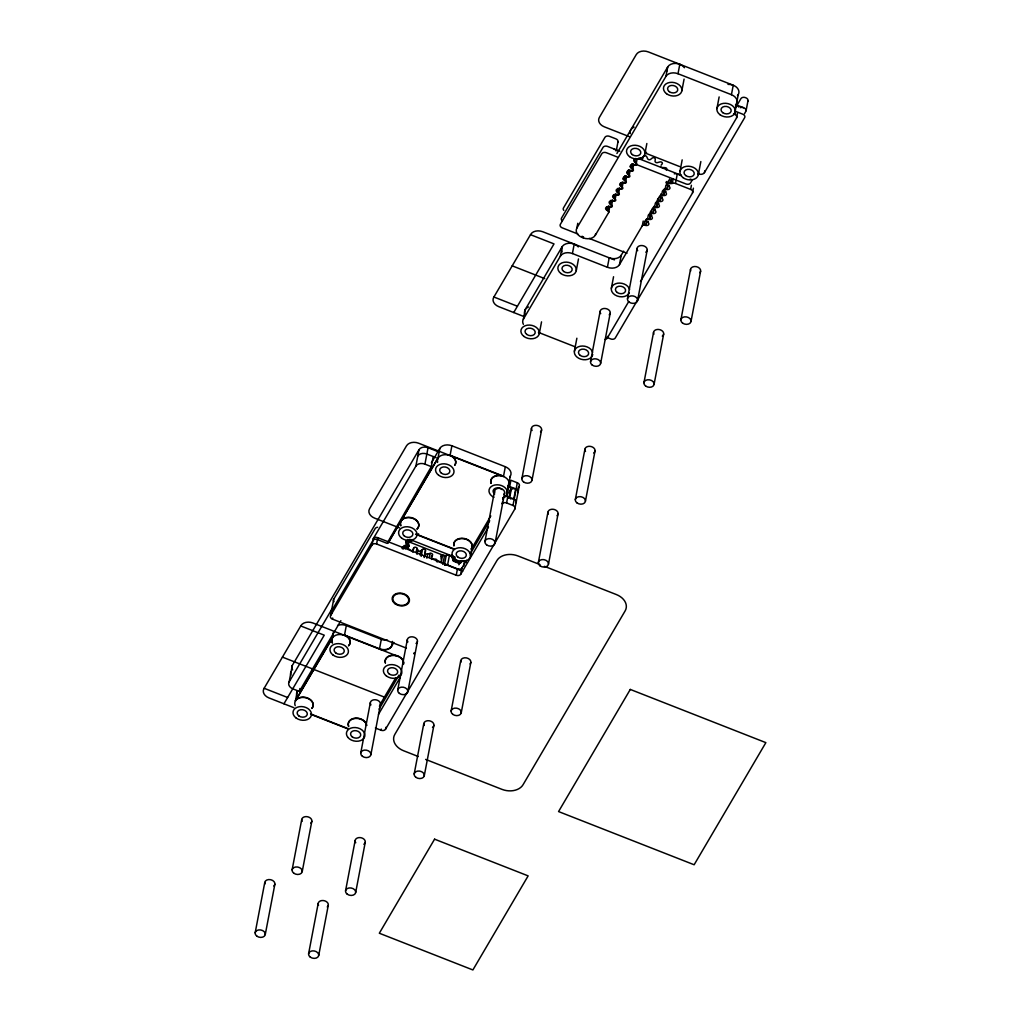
<?xml version="1.0" encoding="UTF-8"?>
<svg xmlns="http://www.w3.org/2000/svg" width="1021" height="1021" viewBox="0 0 1021 1021"><rect width="100%" height="100%" fill="white"/><g stroke="black" fill="none" stroke-linecap="round" stroke-linejoin="round"><path stroke-width="1.5" d="M424.455 556.777L425.502 550.6A1.71 1.238 10.8 0 0 422.503 549.426L420.754 550.83L419.95 555.003M340.886 620.679L299.344 691.408L292.938 688.894A6.994 5.067 10.8 0 1 289.16 681.888L292.287 665.488L419.006 449.712A6.994 5.067 10.8 0 1 428.054 447.734L438.405 451.805M311.826 708.332A9.317 6.764 10.8 0 0 308.304 698.3A9.317 6.764 10.8 0 0 295.49 700.623L297.29 691.166A9.317 6.764 10.8 0 0 296.754 694.995M299.344 691.408L299.893 688.524M255.173 932.773L264.771 882.45M265.269 934.509L274.879 884.186M406.396 648.131L332.463 619.122A3.497 2.54 10.8 0 1 330.574 615.612L333.701 599.225L375.179 528.597A3.497 2.54 10.8 0 1 377.668 527.283M332.463 619.122L332.68 618.024M332.45 642.898A9.317 6.764 10.8 0 1 332.438 637.678L333.573 631.769M292.121 869.841L301.718 819.518M348.761 645.425A9.317 6.764 10.8 0 0 344.511 635.049L346.31 625.592A9.317 6.764 10.8 0 0 337.568 625.49M302.229 871.577L311.826 821.254M330.574 615.612L372.052 544.984L373.265 538.68L415.879 466.112L419.006 449.712M372.052 544.984A3.497 2.54 10.8 0 1 376.583 543.989L377.783 537.684L461.977 570.611M308.597 953.742L318.195 903.419M318.705 955.477L328.303 905.155M344.511 635.049L379.506 648.782L381.305 639.325L346.31 625.592M360.758 752.962L370.355 702.639M403.537 549.004L404.214 545.456M405.401 545.227L405.171 546.414A2.501 1.812 10.8 0 0 402.363 548.149M405.516 545.24L405.286 546.426L407.175 546.72A1.71 1.238 10.8 0 0 408.413 544.614L409.319 539.892M405.235 548.839L405.796 545.89M407.647 539.394L406.945 543.593L408.413 544.614M407.175 546.72L407.405 545.533M415.879 466.112A6.994 5.067 10.8 0 1 424.927 464.134L428.054 447.734M406.856 543.529A2.501 1.812 10.8 0 1 406.064 541.296A2.501 1.812 10.8 0 1 408.694 540.415L410.697 540.722L410.927 539.547M370.865 754.698L380.463 704.375M392.472 641.405L391.579 646.14A9.317 6.764 10.8 0 1 379.506 648.782M345.557 890.81L355.155 840.487M412.918 552.144L413.709 547.971A1.71 1.238 10.8 0 1 416.951 548.188L417.844 550.179L417.04 554.352M375.383 728.024L380.999 730.219L381.229 729.045M454.383 549.094L418.355 534.966L418.584 533.779M331.761 613.659A3.497 2.54 10.8 0 1 331.417 611.209L372.895 540.568A3.497 2.54 10.8 0 1 377.425 539.573L387.036 543.351L431.334 466.648L433.261 456.553M416.16 552.361L416.951 548.188M380.999 730.219A3.497 2.54 10.8 0 0 385.53 729.236L385.9 727.271M437.499 461.696A9.317 6.764 10.8 0 1 438.035 457.867L439.834 448.41A9.317 6.764 10.8 0 1 451.907 445.781L505.331 466.737A9.317 6.764 10.8 0 1 510.36 476.092L508.062 486.392M355.665 892.545L365.263 842.223M421.175 556.381L422.503 549.426M397.718 690.03L407.315 639.708M424.174 557.555L425.502 550.6M426.893 558.219L427.697 554.046L430.16 553.369A1.71 1.238 10.8 0 1 432.394 555.296L431.589 559.47M429.356 557.543L430.16 553.369M454.779 465.104A9.317 6.764 10.8 0 0 450.095 455.226L451.907 445.781M414.143 653.095L414.003 653.887A3.497 2.54 10.8 0 0 414.258 652.968M407.826 691.766L417.423 641.443M438.941 561.818L440.587 561.461M440.995 559.1L441.34 557.338A1.71 1.238 10.8 0 1 442.565 555.233L444.454 555.526M441.098 562.916L442.565 555.233M442.769 564.396L444.569 555.539A2.501 1.812 10.8 0 0 446.228 555.424A3.497 2.54 10.8 0 1 449.38 555.513L454.396 557.479M444.531 564.294L446.228 555.424M449.38 555.513L447.581 564.97A3.497 2.54 10.8 0 0 444.594 564.817M414.194 773.931L423.792 723.608M376.583 543.989L456.234 575.244L457.434 568.939A3.497 2.54 10.8 0 0 461.964 567.957L466.469 560.261M456.234 575.244A3.497 2.54 10.8 0 0 460.752 574.261L461.964 567.957M463.623 566.183L464.529 561.461L463.457 561.04M424.289 775.666L433.887 725.344M471.408 550.702L470.502 555.424A4.658 3.382 10.8 0 0 470.898 555.564M471.97 547.741L471.625 545.699M523.39 319.114L525.19 309.657L562.15 246.725L560.35 256.182L523.39 319.114A9.317 6.764 10.8 0 0 523.403 324.333M451.142 710.999L460.739 660.676M484.937 541.5L494.534 491.178M491.152 483.367A9.317 6.764 10.8 0 1 493.807 476.59A9.317 6.764 10.8 0 1 503.532 476.194L505.331 466.737M461.25 712.722L470.847 662.412M502.421 501.962L502.051 503.927A3.497 2.54 10.8 0 1 506.582 502.945L512.989 505.459A3.497 2.54 10.8 0 1 514.878 508.969L385.53 729.236M502.881 499.601L503.251 497.635A3.497 2.54 10.8 0 1 507.782 496.64L514.188 499.154A3.497 2.54 10.8 0 1 516.077 502.664M495.045 543.236L504.642 492.913M507.731 489.289L506.48 495.798A3.497 2.54 10.8 0 1 505.918 495.53M507.948 488.115L508.292 486.341M506.582 502.945L507.782 496.64M518.004 492.569A3.497 2.54 10.8 0 0 516.115 489.072L509.709 486.558L510.908 480.253L517.315 482.767A3.497 2.54 10.8 0 1 519.204 486.277L514.878 508.969M539.318 333.497L541.538 321.857M508.994 497.635L510.462 489.952A3.497 2.54 10.8 0 0 508.573 486.455L506.773 495.9A3.497 2.54 10.8 0 1 508.854 497.98M509.785 497.099L511.164 489.889A3.497 2.54 10.8 0 1 515.682 488.906L513.767 498.988A3.497 2.54 10.8 0 0 510.487 498.95M512.989 505.459L517.315 482.767M521.897 478.568L531.494 428.246M609.55 207.825L608.644 212.547L595.32 235.238A9.317 6.764 10.8 0 1 583.246 237.88L581.919 237.357A9.317 6.764 10.8 0 1 576.891 228.015L577.784 223.28M560.35 256.182A9.317 6.764 10.8 0 1 572.411 253.54L574.21 244.083M531.992 480.304L541.602 429.981M581.919 237.357L582.136 236.17M576.278 270.565L578.499 258.926M583.246 237.88L583.476 236.693M595.32 235.238L595.537 234.064M574.376 351.313L576.878 338.219M616.365 150.329L618.011 141.677M538.361 562.469L547.958 512.146M607.163 207.021L606.602 209.981A2.501 1.812 10.8 0 1 605.81 207.748A2.501 1.812 10.8 0 1 608.439 206.867L608.784 205.693M607.367 206.497L606.691 210.045L608.159 211.066A1.71 1.238 10.8 0 1 608.644 212.547M608.159 211.066L608.95 206.931M610.8 200.435L610.124 203.983A2.501 1.812 10.8 0 1 609.32 201.75A2.501 1.812 10.8 0 1 611.962 200.869L612.306 199.708M610.89 200.499L610.213 204.047L611.681 205.068A1.71 1.238 10.8 0 1 610.443 207.174L608.554 206.88M610.443 207.174L610.673 205.987M611.681 205.068L612.46 200.933M612.077 200.882L613.966 201.175L614.183 200.001M615.816 193.709L615.472 194.871A2.501 1.812 10.8 0 0 612.842 195.764A2.501 1.812 10.8 0 0 613.647 197.997L615.191 199.082A1.71 1.238 10.8 0 1 613.966 201.175M615.191 199.082L616.097 194.347M617.845 188.451L617.169 191.999L618.713 193.084A1.71 1.238 10.8 0 1 617.488 195.19L615.599 194.896M617.935 188.515L617.258 192.063A2.501 1.812 10.8 0 1 616.365 189.766A2.501 1.812 10.8 0 1 618.994 188.885L619.339 187.711M617.488 195.19L617.705 194.003M618.713 193.084L619.505 188.949M548.468 564.205L558.066 513.882M619.109 188.898L620.998 189.191L621.227 188.004M622.861 181.725L622.516 182.887A2.501 1.812 10.8 0 0 619.887 183.767A2.501 1.812 10.8 0 0 620.679 186.001L622.236 187.085A1.71 1.238 10.8 0 1 620.998 189.191M623.193 179.339L623.767 176.99M622.236 187.085L623.027 182.95M572.411 253.54L607.406 267.272L609.218 257.815A9.317 6.764 10.8 0 0 621.279 255.173L623.64 251.153M624.992 175.867L624.201 180.015A2.501 1.812 10.8 0 1 623.397 177.782A2.501 1.812 10.8 0 1 626.039 176.888L626.384 175.727M625.082 175.944L624.29 180.079L625.758 181.1A1.71 1.238 10.8 0 1 624.52 183.193L622.631 182.899M624.52 183.193L624.75 182.019M590.521 361.689L600.131 311.367M625.758 181.1L626.549 176.965M626.154 176.914L628.043 177.207L628.272 176.02M629.893 169.728L629.549 170.903A2.501 1.812 10.8 0 0 626.92 171.783A2.501 1.812 10.8 0 0 627.724 174.017L629.281 175.101A1.71 1.238 10.8 0 1 628.043 177.207M630.34 166.768L630.799 165.006M629.281 175.101L630.059 170.966M632.037 163.883L631.246 168.018A2.501 1.812 10.8 0 1 630.442 165.785A2.501 1.812 10.8 0 1 633.071 164.904L633.416 163.743M632.127 163.947L631.335 168.082L632.79 169.103A1.71 1.238 10.8 0 1 631.565 171.209L629.676 170.915M631.565 171.209L631.782 170.022M632.79 169.103L633.582 164.968M633.199 164.917L635.075 165.211A1.71 1.238 10.8 0 0 636.313 163.118L634.858 162.097L635.445 158.485M611.337 288.381L613.557 276.742M635.075 165.211L635.304 164.036M636.313 163.118L637.104 158.982M636.708 158.931L638.597 159.225L638.827 158.038M600.629 363.425L610.226 313.102M607.406 267.272A9.317 6.764 10.8 0 0 619.479 264.63L621.279 255.173M575.321 499.537L584.918 449.214M605.006 339.457A3.497 2.54 10.8 0 0 607.214 338.181L607.546 336.407M644.915 153.686L646.855 143.502M679.718 166.589L646.255 153.456L646.484 152.269M576.891 228.015L665.934 76.371L667.734 66.914L616.914 153.469M585.429 501.26L595.026 450.95M627.481 298.757L637.078 248.435M619.479 264.63L642.311 225.756L643.204 221.034M642.311 225.756A1.71 1.238 10.8 0 1 644.034 225.143L644.813 221.008M646.829 221.315L646.038 225.45A2.501 1.812 10.8 0 0 648.667 224.569A2.501 1.812 10.8 0 0 647.863 222.336L648.093 221.149L647.773 222.272L646.319 221.251L646.765 218.89M646.701 221.302L645.923 225.437L644.034 225.143M646.319 221.251A1.71 1.238 10.8 0 1 647.544 219.145L648.335 215.01M650.339 215.316L649.56 219.451A2.501 1.812 10.8 0 0 652.189 218.571A2.501 1.812 10.8 0 0 651.385 216.337L649.841 215.252L650.058 214.065M650.288 212.891L650.619 211.117M650.224 215.303L649.433 219.438L647.544 219.145M649.841 215.252A1.71 1.238 10.8 0 1 651.066 213.159L651.857 209.011M665.934 76.371A9.317 6.764 10.8 0 1 678.008 73.729L679.807 64.272M651.526 215.099L651.296 216.273L651.615 215.163M655.035 209.101L654.818 210.275L653.351 209.254L653.58 208.08M653.695 207.493L653.912 206.306M653.746 209.305L652.955 213.453L651.066 213.159M653.861 209.331L653.07 213.466A2.501 1.812 10.8 0 0 655.712 212.572A2.501 1.812 10.8 0 0 654.908 210.352L655.125 209.165M653.351 209.254A1.71 1.238 10.8 0 1 654.589 207.161L655.38 203.026M637.589 300.493L647.186 250.171M657.384 203.332L656.592 207.467A2.501 1.812 10.8 0 0 659.221 206.587A2.501 1.812 10.8 0 0 658.43 204.353L656.873 203.268L657.103 202.081M657.32 200.907L657.779 198.533M657.269 203.319L656.477 207.454L654.589 207.161M656.873 203.268A1.71 1.238 10.8 0 1 658.111 201.163L658.902 197.027M658.558 203.102L658.341 204.289L658.647 203.166M660.906 197.334L660.115 201.482A2.501 1.812 10.8 0 0 662.744 200.588A2.501 1.812 10.8 0 0 661.94 198.355L660.396 197.27L661.072 193.722M660.791 197.321L660 201.456L658.111 201.163M660.396 197.27A1.71 1.238 10.8 0 1 661.634 195.177L662.412 191.042M681.862 90.754L684.083 79.115M662.08 197.117L661.85 198.291L662.17 197.181M665.603 191.118L665.373 192.305L663.918 191.284L664.135 190.097M664.301 191.323L663.51 195.47L661.634 195.177M664.429 191.348L663.637 195.483A2.501 1.812 10.8 0 0 666.266 194.603A2.501 1.812 10.8 0 0 665.462 192.369L665.692 191.182M663.918 191.284A1.71 1.238 10.8 0 1 665.143 189.179L665.934 185.043M666.279 183.27L666.611 181.496M667.07 183.435L666.177 182.146M667.938 185.35L667.16 189.485A2.501 1.812 10.8 0 0 669.789 188.604A2.501 1.812 10.8 0 0 668.985 186.371L667.428 185.286L668.219 181.151M667.823 185.337L667.032 189.472L665.143 189.179M667.428 185.286A1.71 1.238 10.8 0 1 668.666 183.18L669.457 179.045M668.985 186.371L669.125 185.12M671.346 179.339L670.555 183.474L668.666 183.18M671.461 179.351L670.669 183.499A2.501 1.812 10.8 0 0 672.328 183.384A3.497 2.54 10.8 0 1 675.481 183.461L690.63 189.408A3.497 2.54 10.8 0 1 692.519 192.918L640.499 281.477M672.328 183.384L673.12 179.237M675.481 183.461L677.28 174.004A3.497 2.54 10.8 0 0 674.294 173.864M679.96 171.502L682.181 159.863M643.957 382.658L653.555 332.336M690.63 189.408L691.421 185.273M654.065 384.394L663.663 334.071M692.519 192.918L693.412 188.183M697.726 173.647L698.402 173.915L698.632 172.74M698.338 174.655L700.84 161.56M698.402 173.915A4.658 3.382 10.8 0 0 704.439 172.6L704.784 170.826M716.921 108.571L719.141 96.931M680.918 319.726L690.515 269.404M735.72 105.303L736.46 104.04A9.317 6.764 10.8 0 0 731.432 94.698L733.231 85.241L648.335 51.918A9.317 6.764 10.8 0 0 636.274 54.56L599.314 117.504A9.317 6.764 10.8 0 0 604.343 126.846L629.23 136.61M691.013 321.449L700.623 271.139M735.401 108.966L734.393 114.288A3.497 2.54 10.8 0 1 733.563 113.854M735.63 107.792L736.192 104.831A3.497 2.54 10.8 0 1 735.63 104.563M736.192 104.831L734.673 114.403A3.497 2.54 10.8 0 1 736.562 117.913L704.439 172.6M736.46 104.04L738.26 94.583L737.775 95.425M736.562 117.913L737.468 113.178M746.083 110.715L748.01 100.632M413.709 547.971L412.982 549.847A1.71 1.238 10.8 0 1 410.097 550.115L408.234 548.456A1.71 1.238 10.8 0 0 405.822 548.188M289.16 681.888L331.787 609.307A3.497 2.54 10.8 0 0 332.336 611.987M283.94 703.801L324.244 635.177L300.736 625.95M513.716 312.528L554.007 243.904L530.499 234.677M431.373 462.832L439.834 448.41M295.49 700.623L332.438 637.678M388.452 542.304L438.035 457.867M295.426 700.929L332.387 637.997M387.942 543.389L437.971 458.187M393.876 642.426L391.515 646.459A9.317 6.764 10.8 0 1 379.442 649.088M509.862 476.935L510.36 476.092M458.825 564.753L460.42 562.035M460.471 563.235L462.079 560.491M380.412 703.98L395.676 677.982M471.536 548.8L490.82 515.962M379.072 709.11L399.071 675.047M470.349 553.663L489.71 520.71M378.51 714.317L400.449 676.961M460.752 574.261L488.497 527.002M692.455 179.683L690.528 182.976A3.497 2.54 10.8 0 1 685.997 183.971L635.649 164.215M509.122 492.237L510.462 489.952M508.981 493.602L511.164 489.889M736.524 106.133L740.927 98.616A3.497 2.54 10.8 0 1 745.458 97.633L745.879 97.799A3.497 2.54 10.8 0 1 747.768 101.296M517.877 488.536L519.204 486.277M607.214 338.181L628.515 301.897M744.513 113.65L745.841 111.391A3.497 2.54 10.8 0 0 743.964 107.881L737.545 105.367A3.497 2.54 10.8 0 0 735.516 105.048M661.098 165.198L662.182 163.858A1.71 1.238 10.8 0 0 659.949 161.931L657.486 162.62A1.71 1.238 10.8 0 1 655.048 161.165L655.291 159.174A1.71 1.238 10.8 0 0 652.304 158L650.543 159.404A1.71 1.238 10.8 0 1 647.633 158.753L646.752 156.749A1.71 1.238 10.8 0 0 643.511 156.532L642.771 158.421A1.71 1.238 10.8 0 1 639.899 158.676L639.669 158.472M431.385 556.534L432.394 555.296M461.211 561.205L459.22 563.439L453.247 561.091L451.831 556.471M460.841 560.631L459.054 562.29L453.937 560.287L452.507 556.164M408.745 540.747L410.633 541.041A1.71 1.238 10.8 0 0 412.407 539.586M405.235 546.745L407.124 547.039A1.71 1.238 10.8 0 0 408.349 544.933L406.894 543.912M678.008 73.729L731.432 94.698M619.824 151.236L607.546 146.411A3.497 2.54 10.8 0 0 603.028 147.407L561.55 218.035A3.497 2.54 10.8 0 0 562.112 220.715M638.865 158.702L681.479 175.421M677.28 174.004L681.147 175.523M690.17 179.071L691.676 179.658M617.335 157.03L606.346 152.716A3.497 2.54 10.8 0 0 601.828 153.712L560.35 224.339A3.497 2.54 10.8 0 0 562.226 227.849L577.797 233.962M589.245 238.442L627.009 253.259M614.476 259.883L542.751 231.741A9.317 6.764 10.8 0 0 530.678 234.371L493.717 297.315A9.317 6.764 10.8 0 0 498.746 306.657L523.633 316.421M512.197 265.843L544.716 278.605M607.163 337.543L610.762 338.946A3.497 2.54 10.8 0 0 615.293 337.964L744.641 117.696A3.497 2.54 10.8 0 0 742.752 114.186L736.345 111.672A3.497 2.54 10.8 0 0 734.724 111.34M493.896 297.009L517.405 306.236M538.437 332.399L575.168 346.808M450.095 455.226L503.532 476.194M503.468 476.513L418.572 443.203A9.317 6.764 10.8 0 0 406.498 445.832L369.551 508.777A9.317 6.764 10.8 0 0 374.579 518.119L399.453 527.883M436.197 457.714L426.855 454.039A6.994 5.067 10.8 0 0 417.793 456.017M424.927 464.134L431.334 466.648M540.032 564.6L518.017 555.973A16.31 11.831 10.8 0 0 496.895 560.593L394.821 734.405A16.31 11.831 10.8 0 0 403.627 750.767L418.304 756.523M544.435 566.336L616.327 594.541A16.31 11.831 10.8 0 1 625.133 610.903L523.058 784.728A16.31 11.831 10.8 0 1 501.936 789.348L425.642 759.407M415.56 534.2L453.618 549.132M409.561 539.318L455.251 557.249M409.127 541.909L445.386 556.139M459.412 561.895L454.294 559.891L453.133 556.139M459.488 562.992L453.515 560.644L451.793 555.054M462.666 571.224L447.517 565.277A3.497 2.54 10.8 0 0 444.594 565.124M397.884 656.324L312.988 623.014A9.317 6.764 10.8 0 0 300.914 625.656L263.954 688.588A9.317 6.764 10.8 0 0 268.982 697.93L293.869 707.693M282.434 657.116L384.432 697.139M264.133 688.282L287.641 697.509M310.537 713.896L347.268 728.305M310.843 714.355L348.033 728.943M667.275 182.912L667.415 183.014A2.501 1.812 10.8 0 1 667.696 183.244M507.922 486.226A3.497 2.54 10.8 0 1 509.709 486.558M373.265 538.68A3.497 2.54 10.8 0 1 377.783 537.684M290.857 675.187A6.994 5.067 10.8 0 1 291.087 671.792M412.203 551.531A10.019 7.275 10.8 0 1 413.135 551.289M292.619 669.916A6.994 5.067 10.8 0 1 292.287 665.488M420.754 550.83A1.71 1.238 10.8 0 1 417.844 550.179M427.697 554.046A1.71 1.238 10.8 0 1 425.247 552.603M431.36 558.487A1.71 1.238 10.8 0 0 432.598 558.934L435.342 559.1A1.71 1.238 10.8 0 1 436.439 561.448M437.243 562.022A1.71 1.238 10.8 0 1 439.043 561.231M387.482 640.09A9.317 6.764 10.8 0 1 381.305 639.325M464.529 561.461A3.497 2.54 10.8 0 1 466.074 562.507M348.608 726.097A9.317 6.764 10.8 0 1 355.908 718.082A9.317 6.764 10.8 0 1 366.692 725.433M385.338 662.476A9.317 6.764 10.8 0 1 394.502 655.188A9.317 6.764 10.8 0 1 403.461 664.212A9.317 6.764 10.8 0 0 394.004 655.469A9.317 6.764 10.8 0 0 385.402 663.229M493.934 497.316A9.317 6.764 10.8 0 1 491.012 486.736A9.317 6.764 10.8 0 1 505.306 487.91A9.317 6.764 10.8 0 1 502.626 498.031M494.675 494.036A5.131 3.714 10.8 0 1 494.726 488.6A5.131 3.714 10.8 0 1 502.09 489.57M473.119 546.222A4.658 3.382 10.8 0 1 472.315 545.967M508.56 485.549A9.317 6.764 10.8 0 1 507.782 486.583M400.768 525.33A9.317 6.764 10.8 0 1 411.233 517.583A9.317 6.764 10.8 0 1 417.027 528.904M412.548 539.65A1.71 1.238 10.8 0 1 410.697 540.722M416.019 534.302A9.317 6.764 10.8 0 1 418.355 534.966M453.975 545.597A9.317 6.764 10.8 0 1 464.402 538.501A9.317 6.764 10.8 0 1 471.255 549.004M334.02 601.637A3.497 2.54 10.8 0 1 333.701 599.225M740.251 107.677A3.497 2.54 10.8 0 1 743.53 107.716M617.769 142.353A3.497 2.54 10.8 0 0 615.893 138.843L609.473 136.329A3.497 2.54 10.8 0 0 604.955 137.325L563.477 207.952A3.497 2.54 10.8 0 0 563.822 210.403M613.966 148.926A3.497 2.54 10.8 0 1 616.046 151.006M637.666 250.694A5.131 3.714 10.8 0 1 639.261 245.946A5.131 3.714 10.8 0 1 646.012 247.222A5.131 3.714 10.8 0 1 645.795 252.225M690.694 270.91A5.131 3.714 10.8 0 1 696.284 266.621A5.131 3.714 10.8 0 1 699.832 272.684M600.705 313.638A5.131 3.714 10.8 0 1 602.173 308.942A5.131 3.714 10.8 0 1 608.835 309.963A5.131 3.714 10.8 0 1 609.167 314.915M653.912 334.224A5.131 3.714 10.8 0 1 656.031 329.745A5.131 3.714 10.8 0 1 662.603 331.238A5.131 3.714 10.8 0 1 662.272 336.126M585.505 451.473A5.131 3.714 10.8 0 1 587.101 446.726A5.131 3.714 10.8 0 1 593.852 448.002A5.131 3.714 10.8 0 1 593.635 453.005M532.081 430.505A5.131 3.714 10.8 0 1 533.536 425.821A5.131 3.714 10.8 0 1 540.198 426.842A5.131 3.714 10.8 0 1 540.53 431.794M494.713 492.696A5.131 3.714 10.8 0 1 500.303 488.395A5.131 3.714 10.8 0 1 503.864 494.458M548.328 514.035A5.131 3.714 10.8 0 1 550.293 509.607A5.131 3.714 10.8 0 1 556.802 510.845A5.131 3.714 10.8 0 1 557.007 515.694M736.473 104.946A3.497 2.54 10.8 0 1 738.566 107.014M727.986 84.373A9.317 6.764 10.8 0 1 737.379 88.1A9.317 6.764 10.8 0 1 737.481 95.617M667.211 70.743A9.317 6.764 10.8 0 1 673.171 63.57A9.317 6.764 10.8 0 1 684.415 67.731M634.768 162.033A2.501 1.812 10.8 0 1 633.964 159.799A2.501 1.812 10.8 0 1 636.594 158.906M640.358 157.732A1.71 1.238 10.8 0 1 638.597 159.225M644.889 153.01A9.317 6.764 10.8 0 1 646.255 153.456M562.163 251.945A9.317 6.764 10.8 0 1 566.285 243.7A9.317 6.764 10.8 0 1 578.32 246.903M524.883 314.187A9.317 6.764 10.8 0 1 528.508 306.925M630.251 133.674A9.317 6.764 10.8 0 1 634.105 127.115M629.344 292.759A9.317 6.764 10.8 0 1 614.846 294.839A9.317 6.764 10.8 0 1 615.689 283.71A9.317 6.764 10.8 0 1 629.6 289.479M592.754 354.466A9.317 6.764 10.8 0 1 578.843 358.333A9.317 6.764 10.8 0 1 578.256 346.834A9.317 6.764 10.8 0 1 592.639 352.424M661.085 166.985A1.71 1.238 10.8 0 0 662.399 167.508L665.143 167.661A1.71 1.238 10.8 0 1 666.228 170.009M407.902 641.967A5.131 3.714 10.8 0 1 409.498 637.232A5.131 3.714 10.8 0 1 416.249 638.495A5.131 3.714 10.8 0 1 416.032 643.511M460.93 662.182A5.131 3.714 10.8 0 1 466.508 657.894A5.131 3.714 10.8 0 1 470.068 663.956M370.942 704.911A5.131 3.714 10.8 0 1 372.41 700.215A5.131 3.714 10.8 0 1 379.072 701.236A5.131 3.714 10.8 0 1 379.404 706.187M424.149 725.497A5.131 3.714 10.8 0 1 426.268 721.017A5.131 3.714 10.8 0 1 432.84 722.511A5.131 3.714 10.8 0 1 432.496 727.399M355.742 842.746A5.131 3.714 10.8 0 1 357.337 837.999A5.131 3.714 10.8 0 1 364.089 839.275A5.131 3.714 10.8 0 1 363.859 844.278M302.088 821.42A5.131 3.714 10.8 0 1 304.054 816.979A5.131 3.714 10.8 0 1 310.563 818.217A5.131 3.714 10.8 0 1 310.767 823.066M264.95 883.969A5.131 3.714 10.8 0 1 270.769 879.719A5.131 3.714 10.8 0 1 273.807 885.998M318.552 905.321A5.131 3.714 10.8 0 1 320.53 900.879A5.131 3.714 10.8 0 1 327.026 902.117A5.131 3.714 10.8 0 1 327.231 906.967M295.209 705.677A9.317 6.764 10.8 0 1 304.947 697.585A9.317 6.764 10.8 0 1 311.928 708.459M332.17 642.745A9.317 6.764 10.8 0 1 342.226 634.717A9.317 6.764 10.8 0 1 348.531 645.91M508.777 498.235A3.497 2.54 10.8 0 0 506.71 496.219L506.429 496.104A3.497 2.54 10.8 0 1 505.535 495.632M490.999 483.418A9.317 6.764 10.8 0 1 501.247 475.863A9.317 6.764 10.8 0 1 507.909 486.672M437.562 462.449A9.317 6.764 10.8 0 1 447.492 454.843A9.317 6.764 10.8 0 1 454.792 465.308M402.402 548.851A2.501 1.812 10.8 0 1 405.107 546.72M406.805 543.848A2.501 1.812 10.8 0 1 406.001 541.615A2.501 1.812 10.8 0 1 408.63 540.734M416.249 534.672A9.317 6.764 10.8 0 1 418.291 535.272M348.633 726.646A9.317 6.764 10.8 0 1 355.423 718.414A9.317 6.764 10.8 0 1 366.59 725.318M453.898 545.852A9.317 6.764 10.8 0 1 464.3 538.807A9.317 6.764 10.8 0 1 471.255 549.234M400.794 525.866A9.317 6.764 10.8 0 1 410.863 517.838A9.317 6.764 10.8 0 1 417.168 529.031M614.323 194.449L613.647 197.997L614.412 194.513M621.355 182.453L620.679 186.001L621.457 182.529M628.515 169.882L627.724 174.017L628.604 169.945M434.576 839.173L379.327 933.232L472.889 969.95L528.138 875.878L434.576 839.173M630.289 689.43L558.564 811.567L694.14 864.761L765.865 742.637L630.289 689.43M296.052 717.954A9.317 6.764 10.8 0 0 311.277 715.632A9.317 6.764 10.8 0 0 299.357 706.685A9.317 6.764 10.8 0 0 296.052 717.954M298.834 715.912A5.131 3.714 10.8 0 0 307.206 714.636A5.131 3.714 10.8 0 0 300.646 709.723A5.131 3.714 10.8 0 0 298.834 715.912M333.012 655.023A9.317 6.764 10.8 0 0 348.238 652.7A9.317 6.764 10.8 0 0 336.317 643.753A9.317 6.764 10.8 0 0 333.012 655.023M335.794 652.981A5.131 3.714 10.8 0 0 344.166 651.704A5.131 3.714 10.8 0 0 337.606 646.791A5.131 3.714 10.8 0 0 335.794 652.981M386.436 675.991A9.317 6.764 10.8 0 0 401.661 673.669A9.317 6.764 10.8 0 0 389.741 664.722A9.317 6.764 10.8 0 0 386.436 675.991M389.218 673.949A5.131 3.714 10.8 0 0 397.59 672.673A5.131 3.714 10.8 0 0 391.03 667.76A5.131 3.714 10.8 0 0 389.218 673.949M347.855 737.366A9.317 6.764 10.8 0 0 363.859 738.272A9.317 6.764 10.8 0 0 355.257 727.539A9.317 6.764 10.8 0 0 347.855 737.366M352.258 736.881A5.131 3.714 10.8 0 0 360.63 735.605A5.131 3.714 10.8 0 0 354.083 730.691A5.131 3.714 10.8 0 0 352.258 736.881M438.609 475.212A9.317 6.764 10.8 0 0 453.822 472.889A9.317 6.764 10.8 0 0 441.902 463.942A9.317 6.764 10.8 0 0 438.609 475.212M441.378 473.17A5.131 3.714 10.8 0 0 449.75 471.893A5.131 3.714 10.8 0 0 443.191 466.98A5.131 3.714 10.8 0 0 441.378 473.17M401.649 538.144A9.317 6.764 10.8 0 0 416.862 535.821A9.317 6.764 10.8 0 0 404.941 526.874A9.317 6.764 10.8 0 0 401.649 538.144M404.431 536.102A5.131 3.714 10.8 0 0 412.79 534.825A5.131 3.714 10.8 0 0 406.243 529.912A5.131 3.714 10.8 0 0 404.431 536.102M455.072 559.112A9.317 6.764 10.8 0 0 470.298 556.79A9.317 6.764 10.8 0 0 458.378 547.843A9.317 6.764 10.8 0 0 455.072 559.112M457.855 557.07A5.131 3.714 10.8 0 0 466.227 555.794A5.131 3.714 10.8 0 0 459.667 550.881A5.131 3.714 10.8 0 0 457.855 557.07M395.663 603.539A8.04 5.832 10.8 0 0 408.642 601.229A8.04 5.832 10.8 0 0 398.088 593.724A8.04 5.832 10.8 0 0 395.663 603.539M395.216 603.883A8.742 6.343 10.8 0 0 409.332 601.369A8.742 6.343 10.8 0 0 397.845 593.227A8.742 6.343 10.8 0 0 395.216 603.883M629.14 302.114A5.131 3.714 10.8 0 0 637.512 300.838A5.131 3.714 10.8 0 0 630.952 295.911A5.131 3.714 10.8 0 0 629.14 302.114M682.564 323.083A5.131 3.714 10.8 0 0 690.936 321.806A5.131 3.714 10.8 0 0 684.389 316.88A5.131 3.714 10.8 0 0 682.564 323.083M592.18 365.046A5.131 3.714 10.8 0 0 600.552 363.77A5.131 3.714 10.8 0 0 594.005 358.856A5.131 3.714 10.8 0 0 592.18 365.046M645.617 386.015A5.131 3.714 10.8 0 0 653.989 384.738A5.131 3.714 10.8 0 0 647.429 379.812A5.131 3.714 10.8 0 0 645.617 386.015M576.98 502.894A5.131 3.714 10.8 0 0 585.352 501.617A5.131 3.714 10.8 0 0 578.792 496.691A5.131 3.714 10.8 0 0 576.98 502.894M523.543 481.925A5.131 3.714 10.8 0 0 531.915 480.649A5.131 3.714 10.8 0 0 525.368 475.735A5.131 3.714 10.8 0 0 523.543 481.925M486.596 544.857A5.131 3.714 10.8 0 0 494.968 543.58A5.131 3.714 10.8 0 0 488.408 538.667A5.131 3.714 10.8 0 0 486.596 544.857M540.02 565.825A5.131 3.714 10.8 0 0 548.392 564.549A5.131 3.714 10.8 0 0 541.832 559.623A5.131 3.714 10.8 0 0 540.02 565.825M682.985 177.603A9.317 6.764 10.8 0 0 698.198 175.28A9.317 6.764 10.8 0 0 686.278 166.346A9.317 6.764 10.8 0 0 682.985 177.603M685.755 175.574A5.131 3.714 10.8 0 0 694.127 174.297A5.131 3.714 10.8 0 0 687.567 169.371A5.131 3.714 10.8 0 0 685.755 175.574M666.509 93.702A9.317 6.764 10.8 0 0 681.722 91.38A9.317 6.764 10.8 0 0 669.802 82.446A9.317 6.764 10.8 0 0 666.509 93.702M669.291 91.673A5.131 3.714 10.8 0 0 677.65 90.397A5.131 3.714 10.8 0 0 671.103 85.47A5.131 3.714 10.8 0 0 669.291 91.673M719.933 114.671A9.317 6.764 10.8 0 0 735.158 112.348A9.317 6.764 10.8 0 0 723.238 103.402A9.317 6.764 10.8 0 0 719.933 114.671M722.715 112.629A5.131 3.714 10.8 0 0 731.087 111.353A5.131 3.714 10.8 0 0 724.527 106.439A5.131 3.714 10.8 0 0 722.715 112.629M629.549 156.634A9.317 6.764 10.8 0 0 644.774 154.324A9.317 6.764 10.8 0 0 632.854 145.378A9.317 6.764 10.8 0 0 629.549 156.634M632.331 154.605A5.131 3.714 10.8 0 0 640.703 153.329A5.131 3.714 10.8 0 0 634.143 148.402A5.131 3.714 10.8 0 0 632.331 154.605M523.964 336.458A9.317 6.764 10.8 0 0 539.177 334.135A9.317 6.764 10.8 0 0 527.257 325.189A9.317 6.764 10.8 0 0 523.964 336.458M526.734 334.416A5.131 3.714 10.8 0 0 535.106 333.14A5.131 3.714 10.8 0 0 528.546 328.213A5.131 3.714 10.8 0 0 526.734 334.416M560.912 273.513A9.317 6.764 10.8 0 0 576.138 271.203A9.317 6.764 10.8 0 0 564.217 262.257A9.317 6.764 10.8 0 0 560.912 273.513M563.694 271.484A5.131 3.714 10.8 0 0 572.066 270.208A5.131 3.714 10.8 0 0 565.506 265.281A5.131 3.714 10.8 0 0 563.694 271.484M617.118 292.44A5.131 3.714 10.8 0 0 625.49 291.164A5.131 3.714 10.8 0 0 618.943 286.25A5.131 3.714 10.8 0 0 617.118 292.44M580.17 355.385A5.131 3.714 10.8 0 0 588.543 354.108A5.131 3.714 10.8 0 0 581.983 349.182A5.131 3.714 10.8 0 0 580.17 355.385M399.377 693.387A5.131 3.714 10.8 0 0 407.749 692.11A5.131 3.714 10.8 0 0 401.189 687.184A5.131 3.714 10.8 0 0 399.377 693.387M452.801 714.355A5.131 3.714 10.8 0 0 461.173 713.079A5.131 3.714 10.8 0 0 454.613 708.153A5.131 3.714 10.8 0 0 452.801 714.355M362.417 756.319A5.131 3.714 10.8 0 0 370.789 755.042A5.131 3.714 10.8 0 0 364.229 750.129A5.131 3.714 10.8 0 0 362.417 756.319M415.841 777.287A5.131 3.714 10.8 0 0 424.213 776.011A5.131 3.714 10.8 0 0 417.666 771.085A5.131 3.714 10.8 0 0 415.841 777.287M347.217 894.166A5.131 3.714 10.8 0 0 355.589 892.89A5.131 3.714 10.8 0 0 349.029 887.964A5.131 3.714 10.8 0 0 347.217 894.166M293.78 873.197A5.131 3.714 10.8 0 0 302.152 871.921A5.131 3.714 10.8 0 0 295.592 867.008A5.131 3.714 10.8 0 0 293.78 873.197M256.82 936.129A5.131 3.714 10.8 0 0 265.192 934.853A5.131 3.714 10.8 0 0 258.645 929.94A5.131 3.714 10.8 0 0 256.82 936.129M310.256 957.098A5.131 3.714 10.8 0 0 318.629 955.822A5.131 3.714 10.8 0 0 312.069 950.908A5.131 3.714 10.8 0 0 310.256 957.098"/></g></svg>
